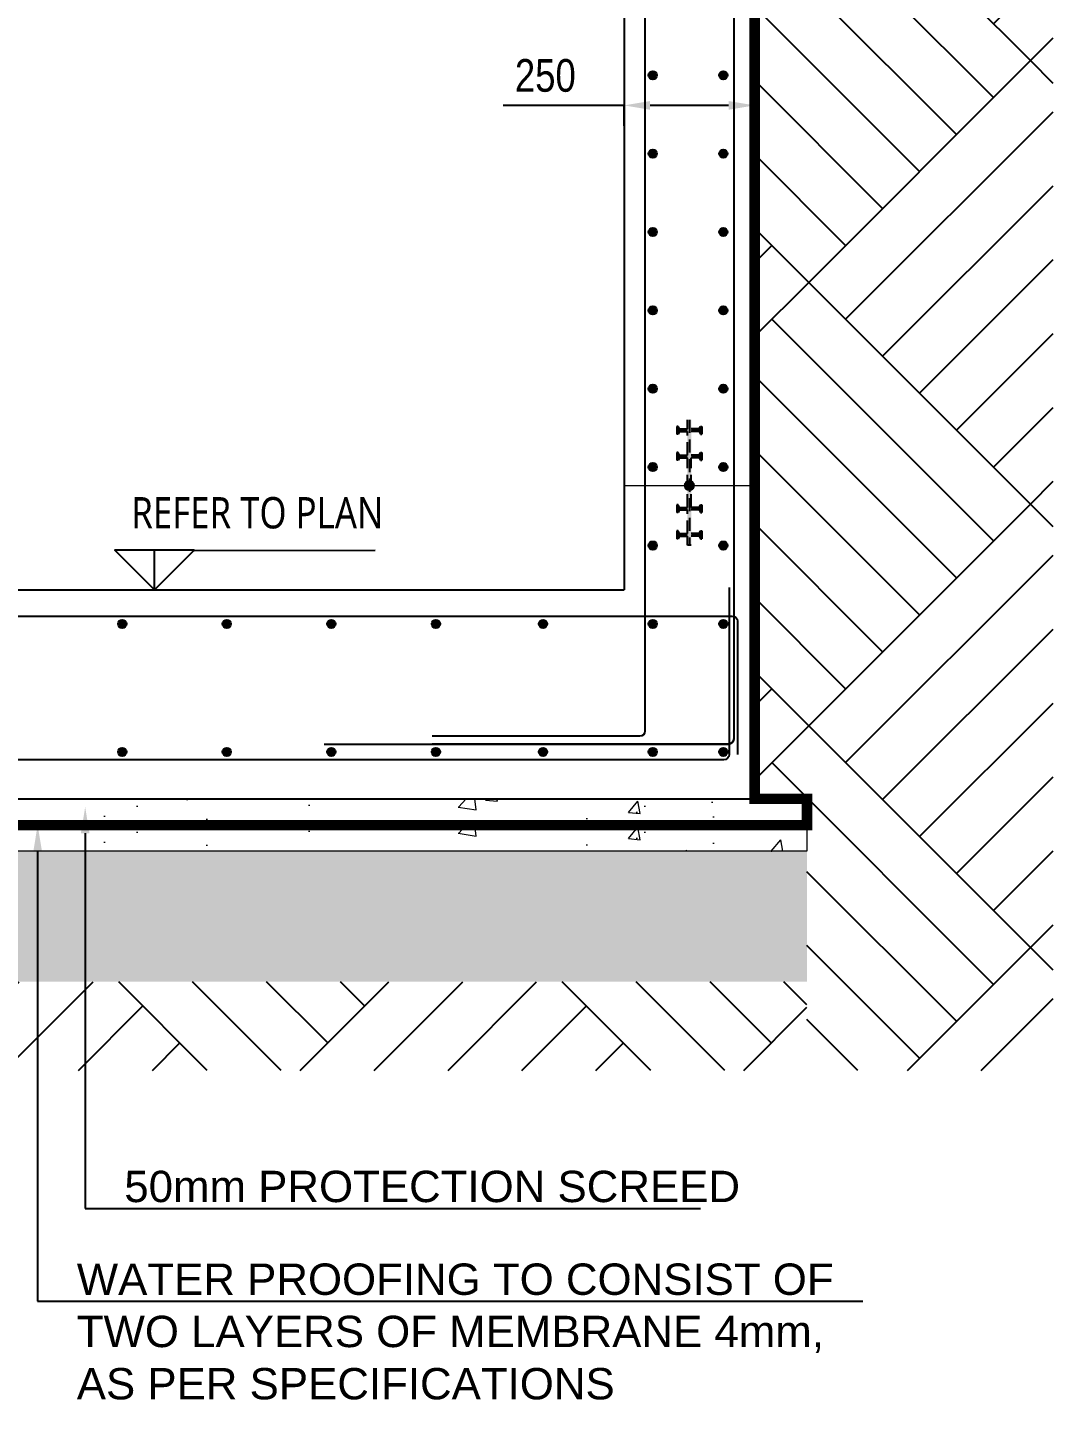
# Model space of a CAD drawing. Header units: millimetres. Extents: x 109938 to 146706, y 87118 to 119396.
# Drawn here: x 136848 to 138820, y 94504 to 97148 of the extents above; entities that cross this region are included whole.
import ezdxf
from ezdxf import colors
from ezdxf.entities.mleader import LeaderData, LeaderLine
from ezdxf.math import Vec2, Vec3

# ---------------------------------------------------------------- set-up
doc = ezdxf.new("R2010")
doc.units = ezdxf.units.MM
doc.header["$LTSCALE"] = 25
doc.header["$PDMODE"] = 35
for name, pattern in [('Dash Dot 3_16_', [7.937500000000002, 4.762500000000001, -1.5875, 0, -1.5875]), ('DASHEDX2', [1.5, 1, -0.5]), ('Dot & Dashed', [8.937036832173666, 4.2333333333324, -2.351851851851333, 0, -2.351851646989934])]:
    doc.linetypes.add(name, pattern=pattern)
for name, color, linetype, lineweight in [('A-ANNO-DIMS', 211, 'Continuous', 9), ('A-FLOR-IDEN', 11, 'Continuous', 9), ('S-COLS', 52, 'Continuous', 9), ('S-SLAB', 3, 'Continuous', 13)]:
    doc.layers.add(name, color=color, linetype=linetype, lineweight=lineweight)
for name, color, linetype in [('APPLICATION', 7, 'DASHEDX2'), ('LOBBY.SECTIONS$0$S200G_ELEV_LVL', 7, 'Continuous'), ('REINF', 1, 'Continuous'), ('STR_COL_HATCH', 8, 'Continuous'), ('VOIDS', 3, 'Continuous'), ('WATER PROOF', 1, 'Continuous')]:
    doc.layers.add(name, color=color, linetype=linetype)
doc.styles.add('GENERATED_STYLE_1', font='arial.ttf')
doc.styles.add('GENERATED_STYLE_3', font='trebuc.ttf', dxfattribs={"width": 0.78})
doc.styles.add('style1', font='arial.ttf', dxfattribs={"width": 0.8, "height": 62.5})
doc.linetypes.add('ZIGZAG', pattern='A,0.00254,-5.08,[131,ltypeshp.shx,S=5.08,R=0,X=-5.08,Y=0],-10.16,[131,ltypeshp.shx,S=5.08,R=180,X=5.08,Y=0],-5.08', length=20.32254)
doc.dimstyles.new('D375', dxfattribs={"dimtxt": 62.5, "dimasz": 50, "dimexe": 0.18, "dimexo": 0.0625, "dimgap": 25, "dimtad": 1, "dimdec": 0, "dimzin": 0, "dimdsep": 46, "dimtxsty": 'style1', "dimcen": 0.09, "dimclrd": 256, "dimclre": 256, "dimclrt": 2, "dimadec": 0, "dimazin": 0, "dimtfac": 1, "dimtdec": 0, "dimtofl": 0, "dimtmove": 0, "dimatfit": 3, "dimfxl": 1, "dimtolj": 1, "dimtzin": 0, "dimarcsym": 0})

# ---------------------------------------------------------------- blocks, each defined once
blk = doc.blocks.new('*D66')
at = {"layer": 'A-ANNO-DIMS', "lineweight": -2, "transparency": 16777216}
for p, q in [((137988.9818733015, 96999.67474239589), (137757.8290765758, 96999.67474239589)), ((137988.9818733015, 96960.29414848091), (137988.9818733015, 96999.85474239588)), ((138188.9818733015, 96999.67474239589), (138038.9818733015, 96999.67474239589)), ((138238.9818733015, 96960.29414848091), (138238.9818733015, 96999.85474239588))]:
    blk.add_line(p, q, dxfattribs=at)
at = {"layer": 'A-ANNO-DIMS', "transparency": 16777216}
for points in [[(138038.9818733015, 97008.00807572922), (138038.9818733015, 96991.34140906256), (137988.9818733015, 96999.67474239589)], [(138188.9818733015, 97008.00807572922), (138188.9818733015, 96991.34140906256), (138238.9818733015, 96999.67474239589)]]:
    blk.add_solid(points, dxfattribs=at)
at = {"layer": 'Defpoints', "color": 0, "transparency": 16777216}
for p in [(138238.9818733015, 96999.67474239589), (137988.9818733015, 96960.23164848091), (138238.9818733015, 96960.23164848091)]:
    blk.add_point(p, dxfattribs=at)
at = {"layer": 'A-ANNO-DIMS', "color": 2, "transparency": 16777216, "insert": (137838.4054749386, 97056.5855541285), "char_height": 62.5, "attachment_point": 5, "style": 'style1'}
blk.add_mtext('\\A1;250', dxfattribs=at)

msp = doc.modelspace()

# ---------------------------------------------------------------- hatches: boundary and pattern name
h = msp.add_hatch()
h.set_pattern_fill('ANSI31', color=256, scale=25, style=0)
h.set_pattern_definition([(45, (123993.2714583864, 73810.35109576615), (-2.20970869120796, 2.209708691207961), [])])
h.paths.add_polyline_path([(138105.1430385367, 96272.32554054305, -1), (138122.8207080663, 96272.32554054305, -1)])
at = {"layer": 'A-ANNO-DIMS', "transparency": 33554559}
h = msp.add_hatch(dxfattribs=at)
h.set_pattern_fill('GRAVEL', color=8, scale=10)
h.set_pattern_definition([(228.0127875, (182.8800000000001, 5853.733120842968), (-2032.000000159581, -2285.999999858178), [34.172144, -3383.0483639565]), (184.969741, (160.0200000000004, 5828.333120842968), (3047.99999879405, 254.0000144697924), [58.64047199999997, -5805.404889352395]), (132.5104471, (101.6000000000004, 5823.253120842968), (2540.000001072749, -2793.999999024596), [41.348152, -4093.47227941]), (267.273689, (2.539999999999964, 5759.753120842968), (254.0000005319725, 5079.999999973314), [53.40045199999997, -5286.643742573796]), (292.83365418, (0, 5706.413120842968), (-1270.000000106341, 3047.999999955546), [52.36336999999997, -5183.980774534396]), (357.2736889999999, (20.31999999999971, 5658.153120842968), (-5079.999999973314, 254.0000005319728), [53.40045199999997, -5286.643742573796]), (37.69424047, (73.65999999999985, 5655.613120842968), (-3301.99999985359, -2540.000000190041), [70.61936599999999, -6991.311531424701]), (72.25532837, (129.54, 5698.793120842968), (1778.000000477929, 5587.999999847885), [66.671952, -6600.5256601905]), (121.42956562, (149.8599999999997, 5762.293120842968), (-2032.000000288312, 3301.999999822602), [53.5813, -5304.554569871201]), (175.2363583, (121.9200000000001, 5808.013120842968), (2793.999999959952, -254.0000004389256), [61.17132799999997, -2997.393694999998]), (222.3974378, (60.96000000000004, 5813.093120842967), (-3047.999999902466, -2794.000000106399), [79.107792, -7831.677251217699]), (138.81407483, (254, 5757.213120842967), (-1777.999999893351, 1524.000000123918), [27.000454, -2673.0565824344]), (171.4692344, (233.6800000000003, 5774.993120842968), (3302.000000088965, -507.9999994237343), [51.36819799999999, -5085.463899704]), (225, (182.8800000000001, 5782.613120842968), (-3.552713678800501e-14, -254.0000000000239), [35.920934, -323.2893108428]), (203.19859051, (165.1000000000004, 5813.093120842967), (1270.000000034609, 507.9999999109334), [19.34413199999998, -1915.062236889398]), (291.80140949, (147.3199999999997, 5805.473120842968), (-254.0000000531496, 761.9999999822871), [27.356562, -1340.475299]), (30.96375653, (157.4799999999996, 5780.073120842968), (762.0000000186383, 507.9999999721125), [44.43196599999997, -1436.629815290999]), (161.56505118, (195.5799999999999, 5802.933120842968), (508.0000000132583, -253.9999999733753), [32.128714, -771.0898116828]), (16.389540334, (0, 5805.473120842968), (2540.000000000015, 762.0000000000243), [45.00880000000001, -4455.882667253901]), (70.34617594, (43.18000000000029, 5818.173120842967), (-1016.000000092931, -2793.999999967041), [37.759894, -3738.22156782]), (293.19859051, (195.5799999999999, 5853.733120842968), (-507.9999999113262, 1270.000000035529), [38.68800999999997, -1895.718358889399]), (343.6104596700001, (210.8199999999997, 5818.173120842967), (-2540.000000053229, 761.9999998222859), [45.00879999999997, -4455.882667253995]), (339.44395478, (0, 5647.993120842968), (-1269.999999999986, 508.000000000021), [43.40351999999996, -2126.773431310598]), (294.7751406, (40.64000000000033, 5632.753120842968), (-1270.000001511693, 2793.999999312726), [36.36721199999999, -3600.359338072]), (66.80140949, (198.1199999999999, 5599.733120842968), (507.9999999202298, 1270.00000003193), [38.68801000000001, -1895.7183588894]), (17.35402464, (213.3599999999997, 5635.293120842968), (-3301.999999934302, -1016.000000213246), [42.57827400000001, -4215.237598019999]), (69.44395478, (73.65999999999985, 5599.733120842968), (-508.0000000088461, -1269.999999996463), [21.70176, -2148.4751913106]), (101.309932474, (182.8800000000001, 5599.733120842968), (-254.00000000004, 1016.000000000037), [12.95146, -1282.1994964526]), (165.963756532, (180.3400000000001, 5612.433120842968), (761.9999999999513, -253.9999999999865), [52.36337, -994.9054589069]), (186.00900596, (129.54, 5625.133120842967), (2539.999999986537, 254.0000001329354), [48.52669999999996, -4804.136486333696]), (303.69006753, (157.4799999999996, 5757.213120842967), (-254.0000000352969, 507.9999999823702), [36.632388, -879.177635968]), (353.15722659, (177.8000000000002, 5726.733120842968), (4318.000000026568, -507.9999997739394), [63.955676, -6331.600906503099]), (60.9453959, (241.3000000000002, 5719.113120842968), (-1016.000000027969, -1777.999999984025), [26.150824, -2588.939231811]), (90, (254, 5741.973120842968), (-254, 254), [15.24, -238.76]), (120.25643716, (124.46, 5632.753120842968), (1015.999999875717, -1778.00000007098), [35.286696, -3493.39407732]), (48.01278749999999, (106.6800000000003, 5663.233120842968), (2032.000000167534, 2285.99999985102), [68.344288, -3348.8762199565]), (0, (152.3999999999996, 5714.033120842968), (254, 254), [66.04, -187.96]), (325.3048465, (218.4399999999996, 5714.033120842968), (2540.000000962153, -1777.999998625458), [40.160956, -3975.931672414]), (254.0546040999999, (251.46, 5691.173120842967), (-253.9999999822557, -1016.000000004475), [36.98290799999999, -1812.1650038772]), (207.64597536, (241.3000000000002, 5655.613120842968), (-4826.000000177335, -2539.999999663075), [60.21450999999996, -5961.246442293796]), (175.42607874, (187.96, 5627.673120842967), (-3301.999999999883, 253.9999999999478), [63.702946, -6306.584645624])])
h.paths.add_polyline_path([(133194.0090000781, 95572.32554054308), (138338.9818733016, 95572.32554054308), (138338.9818733016, 95322.32554054308), (133194.0090000781, 95322.32554054308)])
at = {"layer": 'REINF'}
h = msp.add_hatch(color=256, dxfattribs=at)
h.dxf.hatch_style = 1
edge = h.paths.add_edge_path()
edge.add_arc((138043.9818733015, 97057.32554054305), 8, 0, 360)
h = msp.add_hatch(color=256, dxfattribs=at)
h.dxf.hatch_style = 1
edge = h.paths.add_edge_path()
edge.add_arc((138178.9818733015, 97057.32554054305), 8, 0, 360)
h = msp.add_hatch(color=256, dxfattribs=at)
h.dxf.hatch_style = 1
edge = h.paths.add_edge_path()
edge.add_arc((138043.9818733015, 96907.32554054305), 8, 0, 360)
h = msp.add_hatch(color=256, dxfattribs=at)
h.dxf.hatch_style = 1
edge = h.paths.add_edge_path()
edge.add_arc((138178.9818733015, 96907.32554054305), 8, 0, 360)
h = msp.add_hatch(color=256, dxfattribs=at)
h.dxf.hatch_style = 1
edge = h.paths.add_edge_path()
edge.add_arc((138043.9818733015, 96757.32554054305), 8, 0, 360)
h = msp.add_hatch(color=256, dxfattribs=at)
h.dxf.hatch_style = 1
edge = h.paths.add_edge_path()
edge.add_arc((138178.9818733015, 96757.32554054305), 8, 0, 360)
h = msp.add_hatch(color=256, dxfattribs=at)
h.dxf.hatch_style = 1
edge = h.paths.add_edge_path()
edge.add_arc((138043.9818733015, 96607.32554054305), 8, 0, 360)
h = msp.add_hatch(color=256, dxfattribs=at)
h.dxf.hatch_style = 1
edge = h.paths.add_edge_path()
edge.add_arc((138178.9818733015, 96607.32554054305), 8, 0, 360)
h = msp.add_hatch(color=256, dxfattribs=at)
h.dxf.hatch_style = 1
edge = h.paths.add_edge_path()
edge.add_arc((138043.9818733015, 96457.32554054305), 8, 0, 360)
h = msp.add_hatch(color=256, dxfattribs=at)
h.dxf.hatch_style = 1
edge = h.paths.add_edge_path()
edge.add_arc((138178.9818733015, 96457.32554054305), 8, 0, 360)
h = msp.add_hatch(color=256, dxfattribs=at)
h.dxf.hatch_style = 1
edge = h.paths.add_edge_path()
edge.add_arc((138043.9818733015, 96307.32554054305), 8, 0, 360)
h = msp.add_hatch(color=256, dxfattribs=at)
h.dxf.hatch_style = 1
edge = h.paths.add_edge_path()
edge.add_arc((138178.9818733015, 96307.32554054305), 8, 0, 360)
h = msp.add_hatch(color=256, dxfattribs=at)
h.dxf.hatch_style = 1
edge = h.paths.add_edge_path()
edge.add_arc((138043.9818733015, 96157.32554054305), 8, 0, 360)
h = msp.add_hatch(color=256, dxfattribs=at)
h.dxf.hatch_style = 1
edge = h.paths.add_edge_path()
edge.add_arc((138178.9818733015, 96157.32554054305), 8, 0, 360)
h = msp.add_hatch(color=256, dxfattribs=at)
h.dxf.hatch_style = 1
edge = h.paths.add_edge_path()
edge.add_arc((137028.9568733014, 96007.32554054305), 8, 0, 360)
h = msp.add_hatch(color=256, dxfattribs=at)
h.dxf.hatch_style = 1
edge = h.paths.add_edge_path()
edge.add_arc((137228.9568733014, 96007.32554054305), 8, 0, 360)
h = msp.add_hatch(color=256, dxfattribs=at)
h.dxf.hatch_style = 1
edge = h.paths.add_edge_path()
edge.add_arc((137428.9568733014, 96007.32554054305), 8, 0, 360)
h = msp.add_hatch(color=256, dxfattribs=at)
h.dxf.hatch_style = 1
edge = h.paths.add_edge_path()
edge.add_arc((137628.9568733014, 96007.32554054305), 8, 0, 360)
h = msp.add_hatch(color=256, dxfattribs=at)
h.dxf.hatch_style = 1
edge = h.paths.add_edge_path()
edge.add_arc((137833.9568733014, 96007.32554054305), 8, 0, 360)
h = msp.add_hatch(color=256, dxfattribs=at)
h.dxf.hatch_style = 1
edge = h.paths.add_edge_path()
edge.add_arc((138043.9818733015, 96007.32554054305), 8, 0, 360)
h = msp.add_hatch(color=256, dxfattribs=at)
h.dxf.hatch_style = 1
edge = h.paths.add_edge_path()
edge.add_arc((138178.9818733015, 96007.32554054305), 8, 0, 360)
h = msp.add_hatch(color=256, dxfattribs=at)
h.dxf.hatch_style = 1
edge = h.paths.add_edge_path()
edge.add_arc((137028.9568733014, 95762.32554054307), 8, 0, 360)
h = msp.add_hatch(color=256, dxfattribs=at)
h.dxf.hatch_style = 1
edge = h.paths.add_edge_path()
edge.add_arc((137228.9568733014, 95762.32554054307), 8, 0, 360)
h = msp.add_hatch(color=256, dxfattribs=at)
h.dxf.hatch_style = 1
edge = h.paths.add_edge_path()
edge.add_arc((137428.9568733014, 95762.32554054307), 8, 0, 360)
h = msp.add_hatch(color=256, dxfattribs=at)
h.dxf.hatch_style = 1
edge = h.paths.add_edge_path()
edge.add_arc((137628.9568733014, 95762.32554054307), 8, 0, 360)
h = msp.add_hatch(color=256, dxfattribs=at)
h.dxf.hatch_style = 1
edge = h.paths.add_edge_path()
edge.add_arc((137833.9568733014, 95762.32554054307), 8, 0, 360)
h = msp.add_hatch(color=256, dxfattribs=at)
h.dxf.hatch_style = 1
edge = h.paths.add_edge_path()
edge.add_arc((138043.9818733015, 95762.32554054307), 8, 0, 360)
h = msp.add_hatch(color=256, dxfattribs=at)
h.dxf.hatch_style = 1
edge = h.paths.add_edge_path()
edge.add_arc((138178.9818733015, 95762.32554054307), 8, 0, 360)
at = {"layer": 'S-COLS'}
h = msp.add_hatch(dxfattribs=at)
h.set_pattern_fill('AR-CONC', color=256, scale=1.5, style=0)
h.set_pattern_definition([(49.99999999999999, (0, 5649.733120842968), (273.277003494006, -23.90862830835463), [28.575, -314.325]), (355, (0, 5649.733120842968), (-52.86513213745401, 286.5852678585527), [22.86, -251.460876255]), (100.4514447, (22.77301050000005, 5647.740740592968), (220.4118706355299, 262.6766278682927), [24.28501319999999, -267.1353668999999]), (46.18420000000001, (0, 5725.933120842968), (406.6185613381949, -63.06349189909072), [42.8625, -471.4875]), (96.63555760999992, (33.88485000000037, 5720.677870842967), (356.1062010772545, 371.1391868965823), [36.42753471, -400.70341224]), (351.1841511700001, (0, 5725.933120842968), (356.1062010974655, 371.139186878299), [34.289950605, -377.18959788]), (21, (38.10000000000036, 5706.883120842967), (227.4215869036987, -153.3977972806314), [28.575, -314.325]), (326.0000000000001, (38.10000000000036, 5706.883120842967), (92.7030425214706, 276.2819491834789), [22.86, -251.46]), (71.45144499999999, (57.05179889999999, 5694.099970992967), (320.1246289180742, 122.8841533288579), [24.2850132, -267.1349064]), (37.50000000000001, (0, 5649.733120842968), (4.632904875887725, 126.8325583097297), [0, -248.412, 0, -255.27, 0, -252.4125]), (7.499999999999999, (0, 5649.733120842968), (100.2294937654586, 150.2708622271793), [0, -145.542, 0, -242.697, 0, -96.20250000000001]), (327.5, (-84.96299999999974, 5649.733120842968), (203.3858927503071, -8.593115989010165), [0, -95.25, 0, -297.18, 0, -394.335]), (317.5, (-123.0630000000001, 5649.733120842968), (222.1937720790271, 38.13973654999954), [0, -123.825, 0, -197.358, 0, -280.035])])
h.paths.add_polyline_path([(134988.9568733014, 95672.32554054308), (138236.7673003844, 95672.32554054308), (138236.7673003844, 95622.32554054308), (134988.9568733014, 95622.32554054308)])
h = msp.add_hatch(dxfattribs=at)
h.set_pattern_fill('AR-CONC', color=256, scale=1.5, style=0)
h.set_pattern_definition([(49.99999999999999, (0, 5599.733120842968), (273.277003494006, -23.90862830835463), [28.575, -314.325]), (355, (0, 5599.733120842968), (-52.86513213745401, 286.5852678585527), [22.86, -251.460876255]), (100.4514447, (22.77301050000005, 5597.740740592968), (220.4118706355299, 262.6766278682927), [24.28501319999999, -267.1353668999999]), (46.18420000000001, (0, 5675.933120842968), (406.6185613381949, -63.06349189909072), [42.8625, -471.4875]), (96.63555760999994, (33.88485000000037, 5670.677870842967), (356.1062010772545, 371.1391868965823), [36.42753471, -400.70341224]), (351.1841511700001, (0, 5675.933120842968), (356.1062010974655, 371.139186878299), [34.289950605, -377.18959788]), (21, (38.10000000000036, 5656.883120842967), (227.4215869036987, -153.3977972806314), [28.575, -314.325]), (326.0000000000001, (38.10000000000036, 5656.883120842967), (92.7030425214706, 276.2819491834789), [22.86, -251.46]), (71.45144499999999, (57.05179889999999, 5644.099970992967), (320.1246289180742, 122.8841533288579), [24.2850132, -267.1349064]), (37.50000000000001, (0, 5599.733120842968), (4.632904875887725, 126.8325583097297), [0, -248.412, 0, -255.27, 0, -252.4125]), (7.499999999999999, (0, 5599.733120842968), (100.2294937654586, 150.2708622271793), [0, -145.542, 0, -242.697, 0, -96.20250000000001]), (327.5, (-84.96299999999974, 5599.733120842968), (203.3858927503071, -8.593115989010165), [0, -95.25, 0, -297.18, 0, -394.335]), (317.5, (-123.0630000000001, 5599.733120842968), (222.1937720790271, 38.13973654999954), [0, -123.825, 0, -197.358, 0, -280.035])])
h.paths.add_polyline_path([(134988.9568733014, 95622.32554054308), (138338.9818733016, 95622.32554054302), (138338.9818733016, 95572.32554054302), (134988.9568733014, 95572.32554054308)])
at = {"layer": 'STR_COL_HATCH'}
h = msp.add_hatch(dxfattribs=at)
h.set_pattern_fill('AR-PARQ1', color=256, scale=50, angle=45)
h.set_pattern_definition([(135, (-22030.07447853553, 113631.0111038418), (-848.5281374238571, 0), [600, -600]), (135, (-21959.36380041688, 113701.7217819605), (-848.5281374238571, 0), [600, -600]), (135, (-21888.65312229822, 113772.4324600791), (-848.5281374238571, 0), [600, -600]), (135, (-21817.94244417959, 113843.1431381978), (-848.5281374238571, 0), [600, -600]), (135, (-21747.23176606093, 113913.8538163164), (-848.5281374238571, 0), [600, -600]), (135, (-21676.52108794227, 113984.5644944351), (-848.5281374238571, 0), [600, -600]), (135, (-21605.81040982361, 114055.2751725537), (-848.5281374238571, 0), [600, -600]), (45, (-22454.33854724746, 114055.2751725537), (848.5281374238571, 0), [600, -600]), (45, (-22525.04922536612, 114125.9858506724), (848.5281374238571, 0), [600, -600]), (45, (-22595.75990348478, 114196.696528791), (848.5281374238571, 0), [600, -600]), (45, (-22666.47058160344, 114267.4072069097), (848.5281374238571, 0), [600, -600]), (45, (-22737.18125972207, 114338.1178850283), (848.5281374238571, 0), [600, -600]), (45, (-22807.89193784073, 114408.828563147), (848.5281374238571, 0), [600, -600]), (45, (-22878.60261595939, 114479.5392412657), (848.5281374238571, 0), [600, -600])])
h.paths.add_polyline_path([(138809.9961718283, 99152.32554054304), (138238.9818733016, 99152.32554054304), (138238.9818733015, 95672.32554054308), (138338.9818733016, 95672.32554054302), (138338.9818733015, 95152.8255405433), (138809.9961718284, 95152.8255405433), (138809.9961718283, 95672.32554054308)])
h = msp.add_hatch(dxfattribs=at)
h.set_pattern_fill('AR-PARQ1', color=256, scale=50, angle=45)
h.set_pattern_definition([(135, (-11212.39684827541, 113731.0111038418), (-848.5281374238571, 0), [600, -600]), (135, (-11141.68617015675, 113801.7217819605), (-848.5281374238571, 0), [600, -600]), (135, (-11070.97549203809, 113872.4324600791), (-848.5281374238571, 0), [600, -600]), (135, (-11000.26481391944, 113943.1431381978), (-848.5281374238571, 0), [600, -600]), (135, (-10929.5541358008, 114013.8538163164), (-848.5281374238571, 0), [600, -600]), (135, (-10858.84345768215, 114084.5644944351), (-848.5281374238571, 0), [600, -600]), (135, (-10788.13277956349, 114155.2751725537), (-848.5281374238571, 0), [600, -600]), (45, (-11636.66091698734, 114155.2751725537), (848.5281374238571, 0), [600, -600]), (45, (-11707.371595106, 114225.9858506724), (848.5281374238571, 0), [600, -600]), (45, (-11778.08227322466, 114296.6965287911), (848.5281374238571, 0), [600, -600]), (45, (-11848.79295134332, 114367.4072069097), (848.5281374238571, 0), [600, -600]), (45, (-11919.50362946195, 114438.1178850283), (848.5281374238571, 0), [600, -600]), (45, (-11990.21430758061, 114508.828563147), (848.5281374238571, 0), [600, -600]), (45, (-12060.92498569927, 114579.5392412657), (848.5281374238571, 0), [600, -600])])
h.paths.add_polyline_path([(133188.9568733014, 95322.3255405431), (138338.9818733016, 95322.32554054317), (138338.9818733016, 95152.82554054337), (133188.9568733014, 95152.8255405433)])

# ---------------------------------------------------------------- linework, layer by layer
at = {"color": 1, "linetype": 'Continuous'}
msp.add_line((137090.4936943749, 96072.32554054304), (137090.4936943749, 96148.22909113424), dxfattribs=at)
at = {"color": 3, "linetype": 'Continuous'}
msp.add_lwpolyline([(137090.4936943749, 96072.32554054304), (137166.397244966, 96148.22909113424), (137014.5901437837, 96148.22909113424), (137090.4936943749, 96072.32554054304)], dxfattribs=at)
msp.add_circle((138113.9818733015, 96272.32554054305), 8.838834764831844)
at = {"layer": 'APPLICATION'}
for p, q in [((138110.2318733015, 96380.38412986095), (138110.2318733015, 96397.88412986095)), ((138113.9818733015, 96397.88412986095), (138113.9818733015, 96157.88412986095)), ((138113.9818733015, 96397.88412986095), (138113.9818733015, 96157.88412986095)), ((138092.7318733015, 96385.38412986095), (138090.2318733015, 96385.38412986095)), ((138090.2318733015, 96385.38412986095), (138090.2318733015, 96370.38412986095)), ((138092.7318733015, 96370.38412986095), (138090.2318733015, 96370.38412986095)), ((138095.2318733015, 96380.38412986095), (138092.7318733015, 96385.38412986095)), ((138095.2318733015, 96375.38412986095), (138092.7318733015, 96370.38412986095)), ((138095.2318733015, 96380.38412986095), (138110.2318733015, 96380.38412986095)), ((138095.2318733015, 96375.38412986095), (138110.2318733015, 96375.38412986095)), ((138110.2318733015, 96330.38412986095), (138110.2318733015, 96375.38412986095)), ((138132.7318733015, 96380.38412986095), (138117.7318733015, 96380.38412986095)), ((138132.7318733015, 96375.38412986095), (138117.7318733015, 96375.38412986095)), ((138132.7318733015, 96380.38412986095), (138135.2318733015, 96385.38412986095)), ((138132.7318733015, 96375.38412986095), (138135.2318733015, 96370.38412986095)), ((138135.2318733015, 96385.38412986095), (138137.7318733015, 96385.38412986095)), ((138135.2318733015, 96370.38412986095), (138137.7318733015, 96370.38412986095)), ((138137.7318733015, 96385.38412986095), (138137.7318733015, 96370.38412986095)), ((138090.2318733015, 96335.38412986095), (138090.2318733015, 96320.38412986095)), ((138092.7318733015, 96335.38412986095), (138090.2318733015, 96335.38412986095)), ((138095.2318733015, 96330.38412986095), (138092.7318733015, 96335.38412986095)), ((138132.7318733015, 96330.38412986095), (138135.2318733015, 96335.38412986095)), ((138135.2318733015, 96335.38412986095), (138137.7318733015, 96335.38412986095)), ((138137.7318733015, 96335.38412986095), (138137.7318733015, 96320.38412986095)), ((138092.7318733015, 96320.38412986095), (138090.2318733015, 96320.38412986095)), ((138095.2318733015, 96325.38412986095), (138092.7318733015, 96320.38412986095)), ((138095.2318733015, 96330.38412986095), (138110.2318733015, 96330.38412986095)), ((138095.2318733015, 96325.38412986095), (138110.2318733015, 96325.38412986095)), ((138110.2318733015, 96230.38412986095), (138110.2318733015, 96325.38412986095)), ((138132.7318733015, 96330.38412986095), (138117.7318733015, 96330.38412986095)), ((138132.7318733015, 96325.38412986095), (138117.7318733015, 96325.38412986095)), ((138117.7318733015, 96230.38412986095), (138117.7318733015, 96325.38412986095)), ((138132.7318733015, 96325.38412986095), (138135.2318733015, 96320.38412986095)), ((138135.2318733015, 96320.38412986095), (138137.7318733015, 96320.38412986095)), ((138090.2318733015, 96235.38412986095), (138090.2318733015, 96220.38412986095)), ((138092.7318733015, 96235.38412986095), (138090.2318733015, 96235.38412986095)), ((138095.2318733015, 96230.38412986095), (138092.7318733015, 96235.38412986095)), ((138095.2318733015, 96230.38412986095), (138110.2318733015, 96230.38412986095)), ((138132.7318733015, 96230.38412986095), (138117.7318733015, 96230.38412986095)), ((138132.7318733015, 96230.38412986095), (138135.2318733015, 96235.38412986095)), ((138135.2318733015, 96235.38412986095), (138137.7318733015, 96235.38412986095)), ((138137.7318733015, 96235.38412986095), (138137.7318733015, 96220.38412986095)), ((138092.7318733015, 96220.38412986095), (138090.2318733015, 96220.38412986095)), ((138095.2318733015, 96225.38412986095), (138092.7318733015, 96220.38412986095)), ((138095.2318733015, 96225.38412986095), (138110.2318733015, 96225.38412986095)), ((138110.2318733015, 96180.38412986095), (138110.2318733015, 96225.38412986095)), ((138132.7318733015, 96225.38412986095), (138117.7318733015, 96225.38412986095)), ((138132.7318733015, 96225.38412986095), (138135.2318733015, 96220.38412986095)), ((138135.2318733015, 96220.38412986095), (138137.7318733015, 96220.38412986095)), ((138090.2318733015, 96185.38412986095), (138090.2318733015, 96170.38412986095)), ((138092.7318733015, 96185.38412986095), (138090.2318733015, 96185.38412986095)), ((138095.2318733015, 96180.38412986095), (138092.7318733015, 96185.38412986095)), ((138095.2318733015, 96180.38412986095), (138110.2318733015, 96180.38412986095)), ((138132.7318733015, 96180.38412986095), (138117.7318733015, 96180.38412986095)), ((138132.7318733015, 96180.38412986095), (138135.2318733015, 96185.38412986095)), ((138135.2318733015, 96185.38412986095), (138137.7318733015, 96185.38412986095)), ((138137.7318733015, 96185.38412986095), (138137.7318733015, 96170.38412986095)), ((138092.7318733015, 96170.38412986095), (138090.2318733015, 96170.38412986095)), ((138095.2318733015, 96175.38412986095), (138092.7318733015, 96170.38412986095)), ((138095.2318733015, 96175.38412986095), (138110.2318733015, 96175.38412986095)), ((138110.2318733015, 96157.88412986095), (138110.2318733015, 96175.38412986095)), ((138117.7318733015, 96157.88412986095), (138110.2318733015, 96157.88412986095)), ((138132.7318733015, 96175.38412986095), (138117.7318733015, 96175.38412986095)), ((138132.7318733015, 96175.38412986095), (138135.2318733015, 96170.38412986095)), ((138135.2318733015, 96170.38412986095), (138137.7318733015, 96170.38412986095))]:
    msp.add_line(p, q, dxfattribs=at)
for points in [[(138110.2318733015, 96397.88412986095), (138110.2318733015, 96157.88412986095), (138113.9818733015, 96397.88412986095), (138113.9818733015, 96157.88412986095)], [(138117.7318733015, 96397.88412986095), (138117.7318733015, 96157.88412986095), (138113.9818733015, 96397.88412986095), (138113.9818733015, 96157.88412986095)], [(138090.2318733015, 96385.38412986095), (138090.2318733015, 96370.38412986095), (138092.7318733015, 96385.38412986095), (138092.7318733015, 96370.38412986095)], [(138092.7318733015, 96385.38412986095), (138092.7318733015, 96370.38412986095), (138095.2318733015, 96380.38412986095), (138095.2318733015, 96375.38412986095)], [(138095.2318733015, 96380.38412986095), (138095.2318733015, 96375.38412986095), (138110.2318733015, 96380.38412986095), (138110.2318733015, 96375.38412986095)], [(138132.7318733015, 96380.38412986095), (138132.7318733015, 96375.38412986095), (138117.7318733015, 96380.38412986095), (138117.7318733015, 96375.38412986095)], [(138135.2318733015, 96385.38412986095), (138135.2318733015, 96370.38412986095), (138132.7318733015, 96380.38412986095), (138132.7318733015, 96375.38412986095)], [(138137.7318733015, 96385.38412986095), (138137.7318733015, 96370.38412986095), (138135.2318733015, 96385.38412986095), (138135.2318733015, 96370.38412986095)], [(138090.2318733015, 96335.38412986095), (138090.2318733015, 96320.38412986095), (138092.7318733015, 96335.38412986095), (138092.7318733015, 96320.38412986095)], [(138092.7318733015, 96335.38412986095), (138092.7318733015, 96320.38412986095), (138095.2318733015, 96330.38412986095), (138095.2318733015, 96325.38412986095)], [(138135.2318733015, 96335.38412986095), (138135.2318733015, 96320.38412986095), (138132.7318733015, 96330.38412986095), (138132.7318733015, 96325.38412986095)], [(138137.7318733015, 96335.38412986095), (138137.7318733015, 96320.38412986095), (138135.2318733015, 96335.38412986095), (138135.2318733015, 96320.38412986095)], [(138095.2318733015, 96330.38412986095), (138095.2318733015, 96325.38412986095), (138110.2318733015, 96330.38412986095), (138110.2318733015, 96325.38412986095)], [(138132.7318733015, 96330.38412986095), (138132.7318733015, 96325.38412986095), (138117.7318733015, 96330.38412986095), (138117.7318733015, 96325.38412986095)], [(138090.2318733015, 96235.38412986095), (138090.2318733015, 96220.38412986095), (138092.7318733015, 96235.38412986095), (138092.7318733015, 96220.38412986095)], [(138092.7318733015, 96235.38412986095), (138092.7318733015, 96220.38412986095), (138095.2318733015, 96230.38412986095), (138095.2318733015, 96225.38412986095)], [(138095.2318733015, 96230.38412986095), (138095.2318733015, 96225.38412986095), (138110.2318733015, 96230.38412986095), (138110.2318733015, 96225.38412986095)], [(138132.7318733015, 96230.38412986095), (138132.7318733015, 96225.38412986095), (138117.7318733015, 96230.38412986095), (138117.7318733015, 96225.38412986095)], [(138135.2318733015, 96235.38412986095), (138135.2318733015, 96220.38412986095), (138132.7318733015, 96230.38412986095), (138132.7318733015, 96225.38412986095)], [(138137.7318733015, 96235.38412986095), (138137.7318733015, 96220.38412986095), (138135.2318733015, 96235.38412986095), (138135.2318733015, 96220.38412986095)], [(138090.2318733015, 96185.38412986095), (138090.2318733015, 96170.38412986095), (138092.7318733015, 96185.38412986095), (138092.7318733015, 96170.38412986095)], [(138092.7318733015, 96185.38412986095), (138092.7318733015, 96170.38412986095), (138095.2318733015, 96180.38412986095), (138095.2318733015, 96175.38412986095)], [(138095.2318733015, 96180.38412986095), (138095.2318733015, 96175.38412986095), (138110.2318733015, 96180.38412986095), (138110.2318733015, 96175.38412986095)], [(138132.7318733015, 96180.38412986095), (138132.7318733015, 96175.38412986095), (138117.7318733015, 96180.38412986095), (138117.7318733015, 96175.38412986095)], [(138135.2318733015, 96185.38412986095), (138135.2318733015, 96170.38412986095), (138132.7318733015, 96180.38412986095), (138132.7318733015, 96175.38412986095)], [(138137.7318733015, 96185.38412986095), (138137.7318733015, 96170.38412986095), (138135.2318733015, 96185.38412986095), (138135.2318733015, 96170.38412986095)]]:
    msp.add_solid(points, dxfattribs=at)
at = {"layer": 'LOBBY.SECTIONS$0$S200G_ELEV_LVL', "color": 3, "lineweight": -3}
msp.add_line((137166.2728459396, 96148.10469210782), (137512.6489190443, 96148.65262504457), dxfattribs=at)
at = {"layer": 'REINF'}
msp.add_line((137415.560513738, 95777.32554054307), (138188.9818733015, 95777.32554054307), dxfattribs=at)
for points in [[(138028.9818733015, 99302.32554054305), (138028.9818733015, 95802.32554054307, -0.414213562373095), (138018.9818733015, 95792.32554054307), (137621.938746603, 95792.32554054307)], [(137670.938746603, 99302.32554054305), (138188.9818733015, 99302.32554054305, -0.4142135623730951), (138198.9818733015, 99292.32554054305), (138198.9818733015, 95787.32554054307, -0.414213562373095), (138188.9818733015, 95777.32554054307), (137621.938746603, 95777.32554054307)], [(138189.9818733015, 96077), (138189.9818733015, 95757.32554054307, -0.414213562373095), (138179.9818733015, 95747.32554054307), (136663.9693733015, 95747.32554054305), (133347.9568733014, 95747.32554054307, -0.414213562373095), (133337.9568733014, 95757.32554054307), (133337.9568733014, 96077)], [(133321.1621735235, 95757.32554054307), (133321.1621735235, 96012.32554054305, -0.414213562373095), (133331.1621735235, 96022.32554054305), (136617.1746735235, 96022.32554054301), (138196.1324069539, 96022.32554054305, -0.414213562373095), (138206.1324069539, 96012.32554054305), (138206.1324069539, 95757.32554054307)]]:
    msp.add_lwpolyline(points, format="xyb", dxfattribs=at)
for centre in [(138043.9818733015, 97057.32554054305), (138178.9818733015, 97057.32554054305), (138043.9818733015, 96907.32554054305), (138178.9818733015, 96907.32554054305), (138043.9818733015, 96757.32554054305), (138178.9818733015, 96757.32554054305), (138043.9818733015, 96607.32554054305), (138178.9818733015, 96607.32554054305), (138043.9818733015, 96457.32554054305), (138178.9818733015, 96457.32554054305), (138043.9818733015, 96307.32554054305), (138178.9818733015, 96307.32554054305), (138043.9818733015, 96157.32554054305), (138178.9818733015, 96157.32554054305), (137028.9568733014, 96007.32554054305), (137228.9568733014, 96007.32554054305), (137428.9568733014, 96007.32554054305), (137628.9568733014, 96007.32554054305), (137833.9568733014, 96007.32554054305), (138043.9818733015, 96007.32554054305), (138178.9818733015, 96007.32554054305), (137028.9568733014, 95762.32554054307), (137228.9568733014, 95762.32554054307), (137428.9568733014, 95762.32554054307), (137628.9568733014, 95762.32554054307), (137833.9568733014, 95762.32554054307), (138043.9818733015, 95762.32554054307), (138178.9818733015, 95762.32554054307)]:
    msp.add_circle(centre, 8, dxfattribs=at)
at = {"layer": 'S-COLS'}
for points in [[(133188.9568733014, 95672.32554054308), (138338.9818733016, 95672.32554054302), (138338.9818733016, 95622.32554054302), (133188.9568733014, 95622.32554054308)], [(133188.9568733014, 95622.32554054308), (138338.9818733016, 95622.32554054302), (138338.9818733016, 95572.32554054302), (133188.9568733014, 95572.32554054308)]]:
    msp.add_lwpolyline(points, close=True, dxfattribs=at)
at = {"layer": 'S-SLAB', "linetype": 'ZIGZAG', "ltscale": 0.05}
msp.add_line((137988.9818733015, 96272.32554054305), (138238.9818733015, 96272.32554054305), dxfattribs=at)
at = {"layer": 'VOIDS'}
for p, q in [((138238.9818733015, 99372.32554054305), (138238.9818733015, 95672.32554054305)), ((137988.9818733015, 99172.32554054305), (137988.9818733015, 96072.32554054305)), ((135888.9693733015, 96072.32554054305), (137988.9818733015, 96072.32554054305)), ((133288.9568733014, 95672.32554054305), (138238.9818733015, 95672.32554054305)), ((133288.9568733014, 95672.32554054307), (137588.9568733014, 95672.32554054307))]:
    msp.add_line(p, q, dxfattribs=at)
msp.add_arc((138188.9818733015, 95787.32554054307), 10, 270, 0, dxfattribs=at)
at = {"layer": 'WATER PROOF', "color": 1, "linetype": 'Dash Dot 3_16_', "const_width": 20}
msp.add_lwpolyline([(132718.9018011988, 99203.15185699734), (133288.9568733015, 99203.15185699734), (133288.9568733015, 95672.32554054307), (133288.9568733015, 95672.32554054301), (133188.9568733014, 95672.32554054302), (133188.9568733014, 95622.32554054302), (138338.9818733015, 95622.32554054308), (138338.9818733015, 95672.32554054233), (138238.9818733015, 95672.32554054307), (138238.9818733015, 99202.32554054305), (138809.9961718284, 99202.32554054305)], dxfattribs=at)

# ---------------------------------------------------------------- texts
at = {"layer": 'A-FLOR-IDEN', "linetype": 'Dot & Dashed', "lineweight": 0, "style": 'GENERATED_STYLE_3', "width": 0.85}
msp.add_text('REFER TO PLAN', height=60, dxfattribs=at).set_placement((137046.2942807026, 96190.0253858155))

# ---------------------------------------------------------------- dimensions: what is measured, and where the dimension line sits
at = {"layer": 'A-ANNO-DIMS', "color": 1}
dim = msp.add_linear_dim(base=(138238.9818733015, 96999.67474239589), p1=(137988.9818733015, 96960.23164848091), p2=(138238.9818733015, 96960.23164848091), angle=180, dimstyle='D375', dxfattribs=at)
dim.commit()
dim.dimension.update_dxf_attribs({"geometry": '*D66', "text_midpoint": (137838.4054749386, 96999.67474239589), "dimtype": 160})

# ---------------------------------------------------------------- leaders
at = {"layer": 'A-ANNO-DIMS'}
ml = msp.add_multileader_mtext('Standard', dxfattribs=at)
ml.set_content('50mm PROTECTION SCREED', color=256, style='GENERATED_STYLE_1')
ml.set_leader_properties()
ml.build(insert=Vec2(0, 0))
ml.multileader.update_dxf_attribs({"text_left_attachment_type": 6, "text_right_attachment_type": 6, "dogleg_length": 0.36, "arrow_head_size": 50})
ctx = ml.context
ctx.base_point, ctx.char_height, ctx.arrow_head_size, ctx.landing_gap_size, ctx.plane_origin = Vec3(137032.7521208639, 94888.70992848281), 60, 50, 0.09, Vec3(136989.6209003166, 94185.66035870499)
ctx.left_attachment, ctx.right_attachment = 6, 6
notes = []
notes.append((ctx, [(0, (1, 1, 0), (136957.9796609368, 94888.70992848281), (1, 0), 74.77245992714539, [(1, [(136957.9796609368, 95656.73312084297)], 0, [])])]))
ctx.mtext.insert, ctx.mtext.width, ctx.mtext.flow_direction = Vec3(137032.8421208639, 94960.70992848281), 1489.000000000001, 5
ml = msp.add_multileader_mtext('Standard', dxfattribs=at)
ml.set_content('WATER PROOFING TO CONSIST OF TWO LAYERS OF MEMBRANE 4mm, AS PER SPECIFICATIONS', color=256, style='GENERATED_STYLE_1')
ml.set_leader_properties()
ml.build(insert=Vec2(0, 0))
ml.multileader.update_dxf_attribs({"text_left_attachment_type": 6, "text_right_attachment_type": 6, "dogleg_length": 0.36, "arrow_head_size": 50})
ctx = ml.context
ctx.base_point, ctx.char_height, ctx.arrow_head_size, ctx.landing_gap_size, ctx.plane_origin = Vec3(136941.8421208639, 94711.22152466289), 60, 50, 0.09, Vec3(136898.7109003166, 94008.17195488507)
ctx.left_attachment, ctx.right_attachment = 6, 6
notes.append((ctx, [(0, (1, 1, 0), (136867.0696609368, 94711.22152466289), (1, 0), 74.77245992714539, [(1, [(136867.0696609368, 95622.32554054308)], 0, [])])]))
ctx.mtext.insert, ctx.mtext.width, ctx.mtext.flow_direction = Vec3(136941.9321208639, 94783.22152466289), 1489.000000000001, 5
for ctx, leaders in notes:
    for number, flags, end, landing, length, lines in leaders:
        leader = LeaderData()
        leader.index, (leader.has_last_leader_line, leader.has_dogleg_vector, leader.attachment_direction) = number, flags
        leader.last_leader_point, leader.dogleg_vector, leader.dogleg_length = Vec3(end), Vec3(landing), length
        for number, points, colour, breaks in lines:
            line = LeaderLine()
            line.index, line.vertices, line.color, line.breaks = number, Vec3.list(points), colors.encode_raw_color(colour), breaks
            leader.lines.append(line)
        ctx.leaders.append(leader)

doc.saveas('drawing.dxf')
